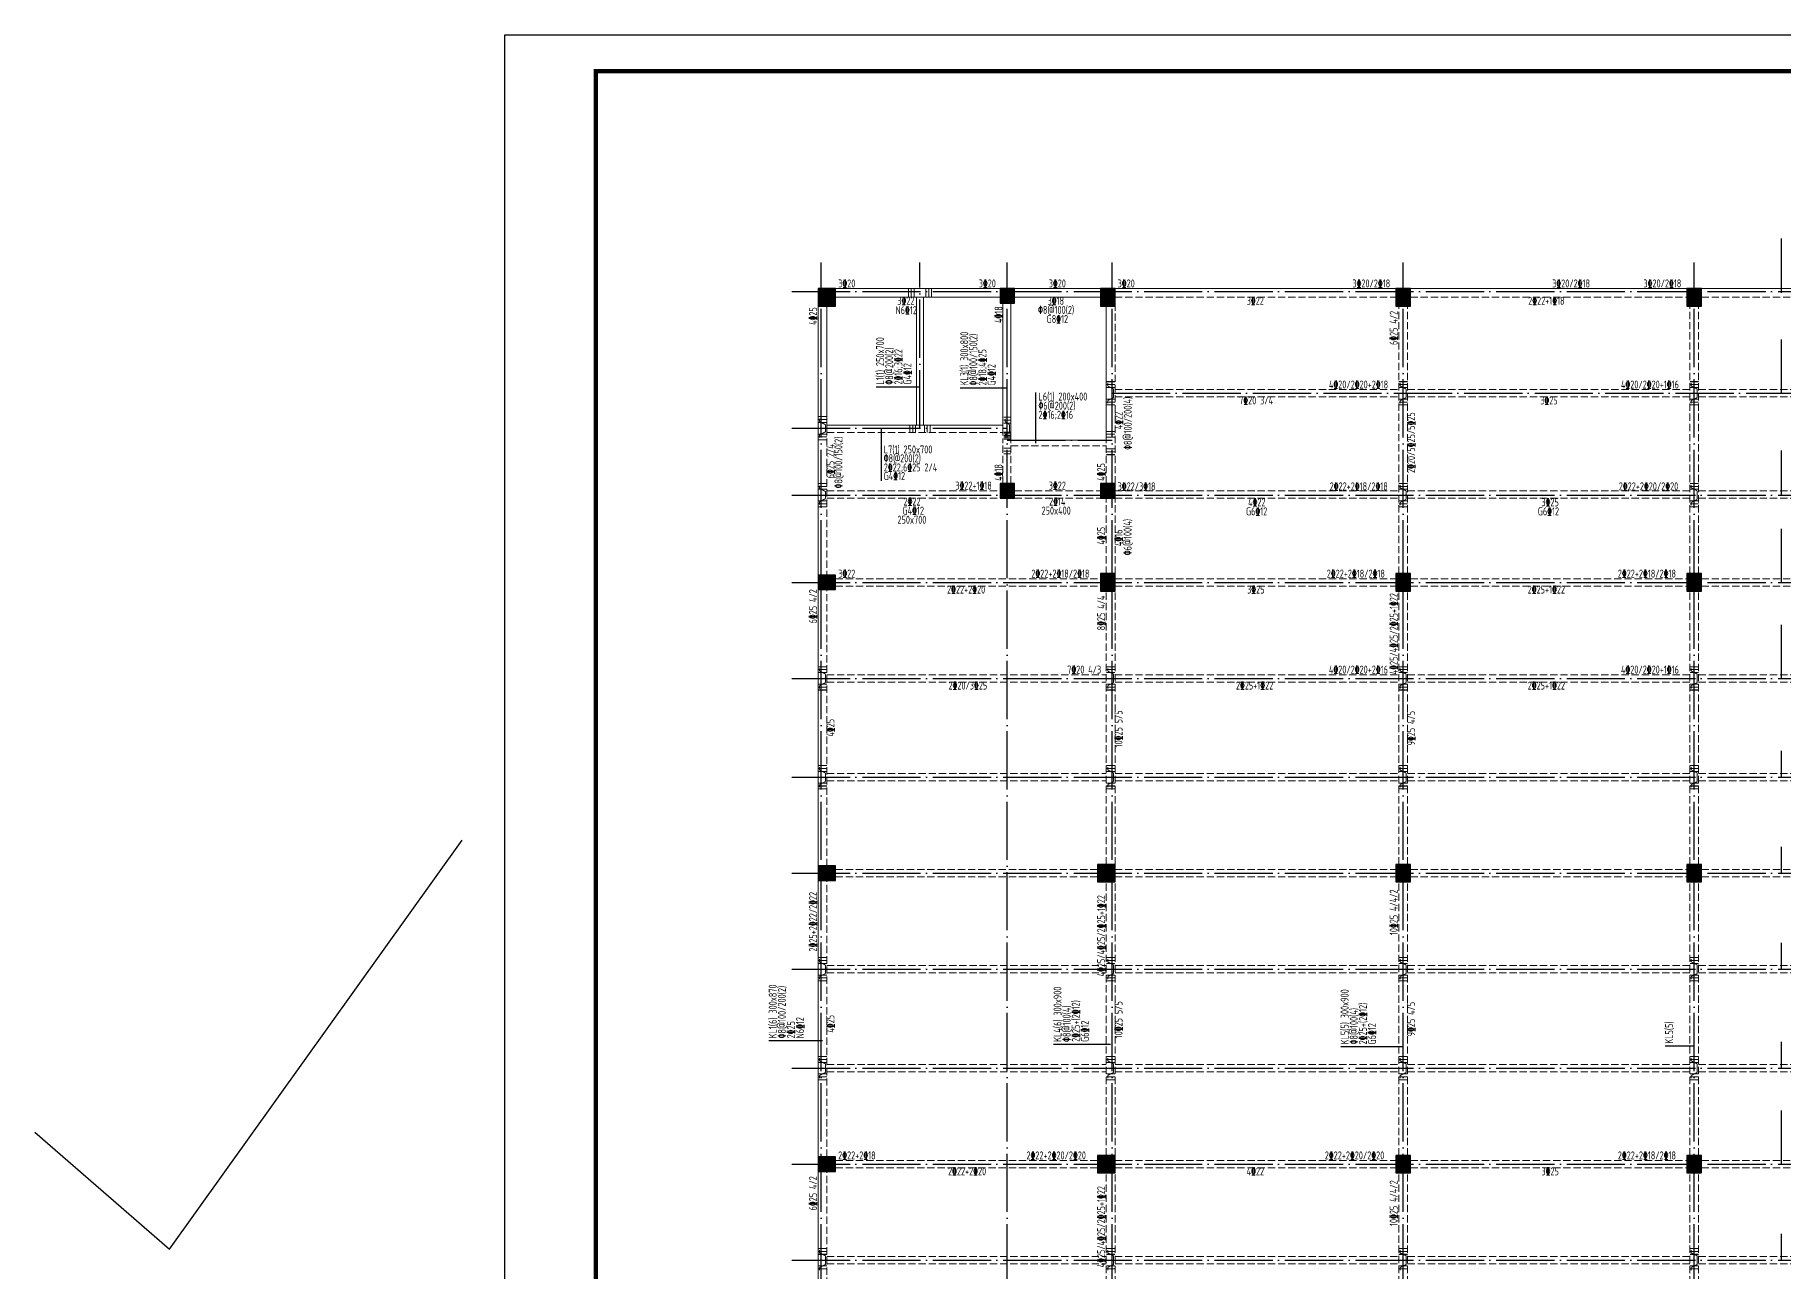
# Model space of a CAD drawing. Extents: x -2331248 to -1198620, y -977263 to -545844.
# Drawn here: x -1715338 to -1655280, y -823372 to -780878 of the extents above; entities that cross this region are included whole.
import ezdxf

# ---------------------------------------------------------------- set-up
doc = ezdxf.new("R2010")
doc.units = 0
doc.header["$LTSCALE"] = 1000
doc.header["$MEASUREMENT"] = 0
for name, pattern in [('DASH', [0.35, 0.25, -0.1]), ('DOTE', [2.42, 2, -0.2, 0.02, -0.2]), ('线型3', [500, 300, -200])]:
    doc.linetypes.add(name, pattern=pattern)
doc.layers.get('0').update_dxf_attribs({"linetype": 'CONTINUOUS'})
for name, color, linetype in [('DOTE', 1, 'DOTE'), ('PUB_TITLE', 4, 'CONTINUOUS'), ('S_BEAMDIMMASS', 2, 'CONTINUOUS'), ('柱涂实', 54, 'CONTINUOUS')]:
    doc.layers.add(name, color=color, linetype=linetype)
for name, color, linetype, lineweight in [('S_Beam', 4, 'CONTINUOUS', 18), ('S_BeamDash', 134, '线型3', 18), ('S_BeamDimLocal', 7, 'CONTINUOUS', 25), ('S_BeamDimLocalVer', 7, 'CONTINUOUS', 25), ('S_BeamDimMassVer', 2, 'CONTINUOUS', 25), ('S_Cl', 2, 'CONTINUOUS', 9), ('S_SubBeamHanger', 1, 'CONTINUOUS', 40), ('S_SubBeamHoop', 1, 'CONTINUOUS', 40)]:
    doc.layers.add(name, color=color, linetype=linetype, lineweight=lineweight)
doc.styles.add('TSSD_REIN', font='Tssdeng.shx', dxfattribs={"width": 0.7, "bigfont": 'hztxt.shx'})

msp = doc.modelspace()

# ---------------------------------------------------------------- hatches: boundary and pattern name
at = {"layer": '柱涂实'}
for points in [[(-1687831.5, -790197.1), (-1687831.5, -789597.1), (-1688431.5, -789597.1), (-1688431.5, -790197.1)], [(-1681681.5, -790097.1), (-1681681.5, -789597.1), (-1682181.5, -789597.1), (-1682181.5, -790097.1)], [(-1678231.5, -790197.1), (-1678231.5, -789597.1), (-1678731.5, -789597.1), (-1678731.5, -790197.1)], [(-1668081.5, -790197.1), (-1668081.5, -789597.1), (-1668581.5, -789597.1), (-1668581.5, -790197.1)], [(-1658081.5, -790197.1), (-1658081.5, -789597.1), (-1658581.5, -789597.1), (-1658581.5, -790197.1)], [(-1681681.5, -796797.1), (-1681681.5, -796297.1), (-1682181.5, -796297.1), (-1682181.5, -796797.1)], [(-1678231.5, -796797.1), (-1678231.5, -796297.1), (-1678731.5, -796297.1), (-1678731.5, -796797.1)], [(-1687831.5, -799947.1), (-1687831.5, -799447.1), (-1688431.5, -799447.1), (-1688431.5, -799947.1)], [(-1678231.5, -799997.1), (-1678231.5, -799397.1), (-1678731.5, -799397.1), (-1678731.5, -799997.1)], [(-1668081.5, -799997.1), (-1668081.5, -799397.1), (-1668581.5, -799397.1), (-1668581.5, -799997.1)], [(-1658081.5, -799997.1), (-1658081.5, -799397.1), (-1658581.5, -799397.1), (-1658581.5, -799997.1)], [(-1687831.5, -809947.1), (-1687831.5, -809447.1), (-1688431.5, -809447.1), (-1688431.5, -809947.1)], [(-1678231.5, -809997.1), (-1678231.5, -809397.1), (-1678831.5, -809397.1), (-1678831.5, -809997.1)], [(-1668081.5, -809997.1), (-1668081.5, -809397.1), (-1668581.5, -809397.1), (-1668581.5, -809997.1)], [(-1658081.5, -809997.1), (-1658081.5, -809397.1), (-1658581.5, -809397.1), (-1658581.5, -809997.1)], [(-1687831.5, -819947.1), (-1687831.5, -819447.1), (-1688431.5, -819447.1), (-1688431.5, -819947.1)], [(-1678231.5, -819997.1), (-1678231.5, -819397.1), (-1678831.5, -819397.1), (-1678831.5, -819997.1)], [(-1668081.5, -819997.1), (-1668081.5, -819397.1), (-1668581.5, -819397.1), (-1668581.5, -819997.1)], [(-1658081.5, -819997.1), (-1658081.5, -819397.1), (-1658581.5, -819397.1), (-1658581.5, -819997.1)]]:
    msp.add_hatch(color=256, dxfattribs=at).paths.add_polyline_path(points)

# ---------------------------------------------------------------- linework, layer by layer
msp.add_lwpolyline([(-1715338, -818600.9), (-1710715, -822618.9), (-1700665, -808557.9)])
at = {"layer": 'DOTE'}
for p, q in [((-1688331.5, -840697.1), (-1688331.5, -788697.1)), ((-1684931.5, -794397.1), (-1684931.5, -788697.1)), ((-1681931.5, -840697.1), (-1681931.5, -788697.1)), ((-1678331.5, -840697.1), (-1678331.5, -788697.1)), ((-1668331.5, -840697.1), (-1668331.5, -788697.1)), ((-1658331.5, -840697.1), (-1658331.5, -788697.1)), ((-1689331.5, -789697.1), (-1627331.5, -789697.1)), ((-1678331.5, -793197.1), (-1627331.5, -793197.1)), ((-1689331.5, -794397.1), (-1681931.5, -794397.1)), ((-1681931.5, -794807.1), (-1678331.5, -794807.1)), ((-1689331.5, -796697.1), (-1627331.5, -796697.1)), ((-1689331.5, -799697.1), (-1627331.5, -799697.1)), ((-1689331.5, -802997.1), (-1627331.5, -802997.1)), ((-1689331.5, -806397.1), (-1627331.5, -806397.1)), ((-1689331.5, -809697.1), (-1627331.5, -809697.1)), ((-1689331.5, -812997.1), (-1627331.5, -812997.1)), ((-1689331.5, -816397.1), (-1627331.5, -816397.1)), ((-1689331.5, -819697.1), (-1627331.5, -819697.1)), ((-1689331.5, -822997.1), (-1627331.5, -822997.1))]:
    msp.add_line(p, q, dxfattribs=at)
at = {"layer": 'PUB_TITLE'}
msp.add_lwpolyline([(-1699191, -855128), (-1699191, -780878), (-1594066, -780878), (-1594066, -855128)], close=True, dxfattribs=at)
at = {"layer": 'PUB_TITLE', "const_width": 150}
msp.add_lwpolyline([(-1696066, -782128), (-1595316, -782128), (-1595316, -853878), (-1696066, -853878)], close=True, dxfattribs=at)
at = {"layer": 'S_Beam', "ltscale": 1}
for p, q in [((-1687831.5, -789597.1), (-1682181.5, -789597.1)), ((-1681681.5, -789597.1), (-1678731.5, -789597.1)), ((-1678231.5, -789597.1), (-1668581.5, -789597.1)), ((-1668081.5, -789597.1), (-1658581.5, -789597.1)), ((-1658081.5, -789597.1), (-1648581.5, -789597.1)), ((-1688431.5, -799447.1), (-1688431.5, -790197.1)), ((-1688131.5, -794397.1), (-1688131.5, -790197.1)), ((-1687831.5, -789897.1), (-1682181.5, -789897.1)), ((-1685056.5, -794297.1), (-1685056.5, -789897.1)), ((-1684806.5, -794297.1), (-1684806.5, -789897.1)), ((-1682081.5, -794397.1), (-1682081.5, -790097.1)), ((-1681806.5, -794907.1), (-1681806.5, -790097.1)), ((-1681681.5, -789897.1), (-1678731.5, -789897.1)), ((-1678531.5, -794907.1), (-1678531.5, -790197.1)), ((-1688131.5, -794297.1), (-1682081.5, -794297.1)), ((-1681806.5, -794807.1), (-1678531.5, -794807.1)), ((-1688431.5, -809447.1), (-1688431.5, -799947.1)), ((-1688431.5, -819447.1), (-1688431.5, -809947.1)), ((-1688431.5, -829447.1), (-1688431.5, -819947.1))]:
    msp.add_line(p, q, dxfattribs=at)
at = {"layer": 'S_BeamDash', "linetype": 'DASH', "ltscale": 1}
for p, q in [((-1678231.5, -789897.1), (-1668581.5, -789897.1)), ((-1678231.5, -794907.1), (-1678231.5, -790197.1)), ((-1668481.5, -799397.1), (-1668481.5, -790197.1)), ((-1668181.5, -799397.1), (-1668181.5, -790197.1)), ((-1668081.5, -789897.1), (-1658581.5, -789897.1)), ((-1658481.5, -799397.1), (-1658481.5, -790197.1)), ((-1658181.5, -799397.1), (-1658181.5, -790197.1)), ((-1658081.5, -789897.1), (-1648581.5, -789897.1)), ((-1678231.5, -793072.1), (-1668481.5, -793072.1)), ((-1678231.5, -793322.1), (-1668481.5, -793322.1)), ((-1668181.5, -793072.1), (-1658481.5, -793072.1)), ((-1668181.5, -793322.1), (-1658481.5, -793322.1)), ((-1658181.5, -793072.1), (-1648481.5, -793072.1)), ((-1658181.5, -793322.1), (-1648481.5, -793322.1)), ((-1688131.5, -794397.1), (-1688131.5, -799447.1)), ((-1688131.5, -794547.1), (-1682081.5, -794547.1)), ((-1682081.5, -794397.1), (-1682081.5, -794907.1)), ((-1682081.5, -796297.1), (-1682081.5, -794907.1)), ((-1681806.5, -796297.1), (-1681806.5, -794907.1)), ((-1681806.5, -795007.1), (-1678531.5, -795007.1)), ((-1678531.5, -796297.1), (-1678531.5, -794907.1)), ((-1678231.5, -796297.1), (-1678231.5, -794907.1)), ((-1688131.5, -796547.1), (-1682181.5, -796547.1)), ((-1688131.5, -796797.1), (-1682181.5, -796797.1)), ((-1681681.5, -796547.1), (-1678731.5, -796547.1)), ((-1681681.5, -796797.1), (-1678731.5, -796797.1)), ((-1678531.5, -799397.1), (-1678531.5, -796797.1)), ((-1678231.5, -796547.1), (-1668481.5, -796547.1)), ((-1678231.5, -799397.1), (-1678231.5, -796797.1)), ((-1678231.5, -796797.1), (-1668481.5, -796797.1)), ((-1668181.5, -796547.1), (-1658481.5, -796547.1)), ((-1668181.5, -796797.1), (-1658481.5, -796797.1)), ((-1658181.5, -796547.1), (-1648481.5, -796547.1)), ((-1658181.5, -796797.1), (-1648481.5, -796797.1)), ((-1688131.5, -809447.1), (-1688131.5, -799947.1)), ((-1687831.5, -799572.1), (-1678731.5, -799572.1)), ((-1687831.5, -799822.1), (-1678731.5, -799822.1)), ((-1678231.5, -799572.1), (-1668581.5, -799572.1)), ((-1678231.5, -799822.1), (-1668581.5, -799822.1)), ((-1668081.5, -799572.1), (-1658581.5, -799572.1)), ((-1668081.5, -799822.1), (-1658581.5, -799822.1)), ((-1658081.5, -799572.1), (-1648581.5, -799572.1)), ((-1658081.5, -799822.1), (-1648581.5, -799822.1)), ((-1678531.5, -809397.1), (-1678531.5, -799997.1)), ((-1678231.5, -809397.1), (-1678231.5, -799997.1)), ((-1668481.5, -809397.1), (-1668481.5, -799997.1)), ((-1668181.5, -809397.1), (-1668181.5, -799997.1)), ((-1658481.5, -809397.1), (-1658481.5, -799997.1)), ((-1658181.5, -809397.1), (-1658181.5, -799997.1)), ((-1688131.5, -802872.1), (-1678531.5, -802872.1)), ((-1678231.5, -802872.1), (-1668481.5, -802872.1)), ((-1668181.5, -802872.1), (-1658481.5, -802872.1)), ((-1658181.5, -802872.1), (-1648481.5, -802872.1)), ((-1688131.5, -803122.1), (-1678531.5, -803122.1)), ((-1678231.5, -803122.1), (-1668481.5, -803122.1)), ((-1668181.5, -803122.1), (-1658481.5, -803122.1)), ((-1658181.5, -803122.1), (-1648481.5, -803122.1)), ((-1688131.5, -806272.1), (-1678531.5, -806272.1)), ((-1688131.5, -806522.1), (-1678531.5, -806522.1)), ((-1678231.5, -806272.1), (-1668481.5, -806272.1)), ((-1678231.5, -806522.1), (-1668481.5, -806522.1)), ((-1668181.5, -806272.1), (-1658481.5, -806272.1)), ((-1668181.5, -806522.1), (-1658481.5, -806522.1)), ((-1658181.5, -806272.1), (-1648481.5, -806272.1)), ((-1658181.5, -806522.1), (-1648481.5, -806522.1)), ((-1687831.5, -809572.1), (-1678831.5, -809572.1)), ((-1678231.5, -809572.1), (-1668581.5, -809572.1)), ((-1668081.5, -809572.1), (-1658581.5, -809572.1)), ((-1658081.5, -809572.1), (-1648581.5, -809572.1)), ((-1688131.5, -819447.1), (-1688131.5, -809947.1)), ((-1687831.5, -809822.1), (-1678831.5, -809822.1)), ((-1678531.5, -819397.1), (-1678531.5, -809997.1)), ((-1678231.5, -809822.1), (-1668581.5, -809822.1)), ((-1678231.5, -819397.1), (-1678231.5, -809997.1)), ((-1668481.5, -819397.1), (-1668481.5, -809997.1)), ((-1668181.5, -819397.1), (-1668181.5, -809997.1)), ((-1668081.5, -809822.1), (-1658581.5, -809822.1)), ((-1658481.5, -819397.1), (-1658481.5, -809997.1)), ((-1658181.5, -819397.1), (-1658181.5, -809997.1)), ((-1658081.5, -809822.1), (-1648581.5, -809822.1)), ((-1688131.5, -812872.1), (-1678531.5, -812872.1)), ((-1688131.5, -813122.1), (-1678531.5, -813122.1)), ((-1678231.5, -812872.1), (-1668481.5, -812872.1)), ((-1678231.5, -813122.1), (-1668481.5, -813122.1)), ((-1668181.5, -812872.1), (-1658481.5, -812872.1)), ((-1668181.5, -813122.1), (-1658481.5, -813122.1)), ((-1658181.5, -812872.1), (-1648481.5, -812872.1)), ((-1658181.5, -813122.1), (-1648481.5, -813122.1)), ((-1688131.5, -816272.1), (-1678531.5, -816272.1)), ((-1688131.5, -816522.1), (-1678531.5, -816522.1)), ((-1678231.5, -816272.1), (-1668481.5, -816272.1)), ((-1678231.5, -816522.1), (-1668481.5, -816522.1)), ((-1668181.5, -816272.1), (-1658481.5, -816272.1)), ((-1668181.5, -816522.1), (-1658481.5, -816522.1)), ((-1658181.5, -816272.1), (-1648481.5, -816272.1)), ((-1658181.5, -816522.1), (-1648481.5, -816522.1)), ((-1687831.5, -819572.1), (-1678831.5, -819572.1)), ((-1678231.5, -819572.1), (-1668581.5, -819572.1)), ((-1668081.5, -819572.1), (-1658581.5, -819572.1)), ((-1658081.5, -819572.1), (-1648581.5, -819572.1)), ((-1688131.5, -829447.1), (-1688131.5, -819947.1)), ((-1687831.5, -819822.1), (-1678831.5, -819822.1)), ((-1678531.5, -829397.1), (-1678531.5, -819997.1)), ((-1678231.5, -819822.1), (-1668581.5, -819822.1)), ((-1678231.5, -829397.1), (-1678231.5, -819997.1)), ((-1668481.5, -829397.1), (-1668481.5, -819997.1)), ((-1668181.5, -829397.1), (-1668181.5, -819997.1)), ((-1668081.5, -819822.1), (-1658581.5, -819822.1)), ((-1658481.5, -829397.1), (-1658481.5, -819997.1)), ((-1658181.5, -829397.1), (-1658181.5, -819997.1)), ((-1658081.5, -819822.1), (-1648581.5, -819822.1)), ((-1688131.5, -822872.1), (-1678531.5, -822872.1)), ((-1688131.5, -823122.1), (-1678531.5, -823122.1)), ((-1678231.5, -822872.1), (-1668481.5, -822872.1)), ((-1678231.5, -823122.1), (-1668481.5, -823122.1)), ((-1668181.5, -822872.1), (-1658481.5, -822872.1)), ((-1668181.5, -823122.1), (-1658481.5, -823122.1)), ((-1658181.5, -822872.1), (-1648481.5, -822872.1)), ((-1658181.5, -823122.1), (-1648481.5, -823122.1))]:
    msp.add_line(p, q, dxfattribs=at)
at = {"layer": 'S_BEAMDIMMASS'}
for p, q in [((-1655331.5, -789747.1), (-1655331.5, -787878.3)), ((-1655331.5, -793197.1), (-1655331.5, -791353.3)), ((-1680949.2, -794907.1), (-1680949.2, -793172.8)), ((-1686264.9, -794397.1), (-1686264.9, -796203)), ((-1655331.5, -796697.1), (-1655331.5, -795165.8)), ((-1655331.5, -799697.1), (-1655331.5, -797853.3)), ((-1655331.5, -802997.1), (-1655331.5, -801153.3)), ((-1655331.5, -806397.1), (-1655331.5, -805490.8)), ((-1655331.5, -809697.1), (-1655331.5, -808790.8)), ((-1655331.5, -812997.1), (-1655331.5, -812090.8)), ((-1655331.5, -816397.1), (-1655331.5, -815490.8)), ((-1655331.5, -819697.1), (-1655331.5, -817853.3)), ((-1655331.5, -822997.1), (-1655331.5, -822090.8))]:
    msp.add_line(p, q, dxfattribs=at)
at = {"layer": 'S_BeamDimMassVer'}
for p, q in [((-1684931.5, -792987.1), (-1686437.7, -792987.1)), ((-1681931.5, -793017.5), (-1683547.3, -793017.5)), ((-1688281.5, -815462.8), (-1690126.5, -815462.8)), ((-1678381.5, -815582.8), (-1680342.1, -815582.8)), ((-1668331.5, -815669.4), (-1670477.4, -815669.4)), ((-1658331.5, -815645.9), (-1659329.5, -815645.9))]:
    msp.add_line(p, q, dxfattribs=at)
at = {"layer": 'S_Cl', "ltscale": 1}
for points in [[(-1687831.5, -790197.1), (-1687831.5, -789597.1), (-1688431.5, -789597.1), (-1688431.5, -790197.1)], [(-1681681.5, -790097.1), (-1681681.5, -789597.1), (-1682181.5, -789597.1), (-1682181.5, -790097.1)], [(-1678231.5, -790197.1), (-1678231.5, -789597.1), (-1678731.5, -789597.1), (-1678731.5, -790197.1)], [(-1668081.5, -790197.1), (-1668081.5, -789597.1), (-1668581.5, -789597.1), (-1668581.5, -790197.1)], [(-1658081.5, -790197.1), (-1658081.5, -789597.1), (-1658581.5, -789597.1), (-1658581.5, -790197.1)], [(-1681681.5, -796797.1), (-1681681.5, -796297.1), (-1682181.5, -796297.1), (-1682181.5, -796797.1)], [(-1678231.5, -796797.1), (-1678231.5, -796297.1), (-1678731.5, -796297.1), (-1678731.5, -796797.1)], [(-1687831.5, -799947.1), (-1687831.5, -799447.1), (-1688431.5, -799447.1), (-1688431.5, -799947.1)], [(-1678231.5, -799997.1), (-1678231.5, -799397.1), (-1678731.5, -799397.1), (-1678731.5, -799997.1)], [(-1668081.5, -799997.1), (-1668081.5, -799397.1), (-1668581.5, -799397.1), (-1668581.5, -799997.1)], [(-1658081.5, -799997.1), (-1658081.5, -799397.1), (-1658581.5, -799397.1), (-1658581.5, -799997.1)], [(-1687831.5, -809947.1), (-1687831.5, -809447.1), (-1688431.5, -809447.1), (-1688431.5, -809947.1)], [(-1678231.5, -809997.1), (-1678231.5, -809397.1), (-1678831.5, -809397.1), (-1678831.5, -809997.1)], [(-1668081.5, -809997.1), (-1668081.5, -809397.1), (-1668581.5, -809397.1), (-1668581.5, -809997.1)], [(-1658081.5, -809997.1), (-1658081.5, -809397.1), (-1658581.5, -809397.1), (-1658581.5, -809997.1)], [(-1687831.5, -819947.1), (-1687831.5, -819447.1), (-1688431.5, -819447.1), (-1688431.5, -819947.1)], [(-1678231.5, -819997.1), (-1678231.5, -819397.1), (-1678831.5, -819397.1), (-1678831.5, -819997.1)], [(-1668081.5, -819997.1), (-1668081.5, -819397.1), (-1668581.5, -819397.1), (-1668581.5, -819997.1)], [(-1658081.5, -819997.1), (-1658081.5, -819397.1), (-1658581.5, -819397.1), (-1658581.5, -819997.1)]]:
    msp.add_lwpolyline(points, close=True, dxfattribs=at)
at = {"layer": 'S_SubBeamHanger', "linetype": 'Continuous', "ltscale": 1, "const_width": 35}
for points in [[(-1678481.5, -792947.1), (-1678481.5, -792847.1)], [(-1678281.5, -793047.1), (-1678481.5, -792947.1)], [(-1678481.5, -793447.1), (-1678281.5, -793347.1)], [(-1678281.5, -793347.1), (-1678281.5, -793047.1)], [(-1668431.5, -792947.1), (-1668431.5, -792847.1)], [(-1668231.5, -793047.1), (-1668431.5, -792947.1)], [(-1668431.5, -793447.1), (-1668231.5, -793347.1)], [(-1668231.5, -793347.1), (-1668231.5, -793047.1)], [(-1658431.5, -792947.1), (-1658431.5, -792847.1)], [(-1658231.5, -793047.1), (-1658431.5, -792947.1)], [(-1658431.5, -793447.1), (-1658231.5, -793347.1)], [(-1658231.5, -793347.1), (-1658231.5, -793047.1)], [(-1678481.5, -793547.1), (-1678481.5, -793447.1)], [(-1668431.5, -793547.1), (-1668431.5, -793447.1)], [(-1658431.5, -793547.1), (-1658431.5, -793447.1)], [(-1688381.5, -794172.1), (-1688381.5, -794072.1)], [(-1688181.5, -794272.1), (-1688381.5, -794172.1)], [(-1688381.5, -794622.1), (-1688181.5, -794522.1)], [(-1688181.5, -794522.1), (-1688181.5, -794272.1)], [(-1682006.5, -794172.1), (-1682006.5, -794072.1)], [(-1681856.5, -794272.1), (-1682006.5, -794172.1)], [(-1682006.5, -794622.1), (-1681856.5, -794522.1)], [(-1681856.5, -794522.1), (-1681856.5, -794272.1)], [(-1688381.5, -794722.1), (-1688381.5, -794622.1)], [(-1682006.5, -794722.1), (-1682006.5, -794622.1)], [(-1688381.5, -796472.1), (-1688381.5, -796372.1)], [(-1668431.5, -796447.1), (-1668431.5, -796347.1)], [(-1658431.5, -796447.1), (-1658431.5, -796347.1)], [(-1688181.5, -796572.1), (-1688381.5, -796472.1)], [(-1688381.5, -796922.1), (-1688181.5, -796822.1)], [(-1688381.5, -797022.1), (-1688381.5, -796922.1)], [(-1688181.5, -796822.1), (-1688181.5, -796572.1)], [(-1668231.5, -796547.1), (-1668431.5, -796447.1)], [(-1668431.5, -796947.1), (-1668231.5, -796847.1)], [(-1668431.5, -797047.1), (-1668431.5, -796947.1)], [(-1668231.5, -796847.1), (-1668231.5, -796547.1)], [(-1658231.5, -796547.1), (-1658431.5, -796447.1)], [(-1658431.5, -796947.1), (-1658231.5, -796847.1)], [(-1658431.5, -797047.1), (-1658431.5, -796947.1)], [(-1658231.5, -796847.1), (-1658231.5, -796547.1)], [(-1688381.5, -802747.1), (-1688381.5, -802647.1)], [(-1688181.5, -802847.1), (-1688381.5, -802747.1)], [(-1688181.5, -803147.1), (-1688181.5, -802847.1)], [(-1678481.5, -802747.1), (-1678481.5, -802647.1)], [(-1678281.5, -802847.1), (-1678481.5, -802747.1)], [(-1678281.5, -803147.1), (-1678281.5, -802847.1)], [(-1668431.5, -802747.1), (-1668431.5, -802647.1)], [(-1668231.5, -802847.1), (-1668431.5, -802747.1)], [(-1668231.5, -803147.1), (-1668231.5, -802847.1)], [(-1658431.5, -802747.1), (-1658431.5, -802647.1)], [(-1658231.5, -802847.1), (-1658431.5, -802747.1)], [(-1658231.5, -803147.1), (-1658231.5, -802847.1)], [(-1688381.5, -803247.1), (-1688181.5, -803147.1)], [(-1688381.5, -803347.1), (-1688381.5, -803247.1)], [(-1678481.5, -803247.1), (-1678281.5, -803147.1)], [(-1678481.5, -803347.1), (-1678481.5, -803247.1)], [(-1668431.5, -803247.1), (-1668231.5, -803147.1)], [(-1668431.5, -803347.1), (-1668431.5, -803247.1)], [(-1658431.5, -803247.1), (-1658231.5, -803147.1)], [(-1658431.5, -803347.1), (-1658431.5, -803247.1)], [(-1688381.5, -806147.1), (-1688381.5, -806047.1)], [(-1688181.5, -806247.1), (-1688381.5, -806147.1)], [(-1688381.5, -806647.1), (-1688181.5, -806547.1)], [(-1688181.5, -806547.1), (-1688181.5, -806247.1)], [(-1678481.5, -806147.1), (-1678481.5, -806047.1)], [(-1678281.5, -806247.1), (-1678481.5, -806147.1)], [(-1678481.5, -806647.1), (-1678281.5, -806547.1)], [(-1678281.5, -806547.1), (-1678281.5, -806247.1)], [(-1668431.5, -806147.1), (-1668431.5, -806047.1)], [(-1668231.5, -806247.1), (-1668431.5, -806147.1)], [(-1668431.5, -806647.1), (-1668231.5, -806547.1)], [(-1668231.5, -806547.1), (-1668231.5, -806247.1)], [(-1658431.5, -806147.1), (-1658431.5, -806047.1)], [(-1658231.5, -806247.1), (-1658431.5, -806147.1)], [(-1658431.5, -806647.1), (-1658231.5, -806547.1)], [(-1658231.5, -806547.1), (-1658231.5, -806247.1)], [(-1688381.5, -806747.1), (-1688381.5, -806647.1)], [(-1678481.5, -806747.1), (-1678481.5, -806647.1)], [(-1668431.5, -806747.1), (-1668431.5, -806647.1)], [(-1658431.5, -806747.1), (-1658431.5, -806647.1)], [(-1688381.5, -812747.1), (-1688381.5, -812647.1)], [(-1688181.5, -812847.1), (-1688381.5, -812747.1)], [(-1688381.5, -813247.1), (-1688181.5, -813147.1)], [(-1688181.5, -813147.1), (-1688181.5, -812847.1)], [(-1678481.5, -812747.1), (-1678481.5, -812647.1)], [(-1678281.5, -812847.1), (-1678481.5, -812747.1)], [(-1678481.5, -813247.1), (-1678281.5, -813147.1)], [(-1678281.5, -813147.1), (-1678281.5, -812847.1)], [(-1668431.5, -812747.1), (-1668431.5, -812647.1)], [(-1668231.5, -812847.1), (-1668431.5, -812747.1)], [(-1668431.5, -813247.1), (-1668231.5, -813147.1)], [(-1668231.5, -813147.1), (-1668231.5, -812847.1)], [(-1658431.5, -812747.1), (-1658431.5, -812647.1)], [(-1658231.5, -812847.1), (-1658431.5, -812747.1)], [(-1658431.5, -813247.1), (-1658231.5, -813147.1)], [(-1658231.5, -813147.1), (-1658231.5, -812847.1)], [(-1688381.5, -813347.1), (-1688381.5, -813247.1)], [(-1678481.5, -813347.1), (-1678481.5, -813247.1)], [(-1668431.5, -813347.1), (-1668431.5, -813247.1)], [(-1658431.5, -813347.1), (-1658431.5, -813247.1)], [(-1688381.5, -816147.1), (-1688381.5, -816047.1)], [(-1688181.5, -816247.1), (-1688381.5, -816147.1)], [(-1678481.5, -816147.1), (-1678481.5, -816047.1)], [(-1678281.5, -816247.1), (-1678481.5, -816147.1)], [(-1668431.5, -816147.1), (-1668431.5, -816047.1)], [(-1668231.5, -816247.1), (-1668431.5, -816147.1)], [(-1658431.5, -816147.1), (-1658431.5, -816047.1)], [(-1658231.5, -816247.1), (-1658431.5, -816147.1)], [(-1688381.5, -816647.1), (-1688181.5, -816547.1)], [(-1688381.5, -816747.1), (-1688381.5, -816647.1)], [(-1688181.5, -816547.1), (-1688181.5, -816247.1)], [(-1678481.5, -816647.1), (-1678281.5, -816547.1)], [(-1678481.5, -816747.1), (-1678481.5, -816647.1)], [(-1678281.5, -816547.1), (-1678281.5, -816247.1)], [(-1668431.5, -816647.1), (-1668231.5, -816547.1)], [(-1668431.5, -816747.1), (-1668431.5, -816647.1)], [(-1668231.5, -816547.1), (-1668231.5, -816247.1)], [(-1658431.5, -816647.1), (-1658231.5, -816547.1)], [(-1658431.5, -816747.1), (-1658431.5, -816647.1)], [(-1658231.5, -816547.1), (-1658231.5, -816247.1)], [(-1688381.5, -822747.1), (-1688381.5, -822647.1)], [(-1688181.5, -822847.1), (-1688381.5, -822747.1)], [(-1678481.5, -822747.1), (-1678481.5, -822647.1)], [(-1678281.5, -822847.1), (-1678481.5, -822747.1)], [(-1668431.5, -822747.1), (-1668431.5, -822647.1)], [(-1668231.5, -822847.1), (-1668431.5, -822747.1)], [(-1658431.5, -822747.1), (-1658431.5, -822647.1)], [(-1658231.5, -822847.1), (-1658431.5, -822747.1)], [(-1688381.5, -823247.1), (-1688181.5, -823147.1)], [(-1688381.5, -823347.1), (-1688381.5, -823247.1)], [(-1688181.5, -823147.1), (-1688181.5, -822847.1)], [(-1678481.5, -823247.1), (-1678281.5, -823147.1)], [(-1678481.5, -823347.1), (-1678481.5, -823247.1)], [(-1678281.5, -823147.1), (-1678281.5, -822847.1)], [(-1668431.5, -823247.1), (-1668231.5, -823147.1)], [(-1668431.5, -823347.1), (-1668431.5, -823247.1)], [(-1668231.5, -823147.1), (-1668231.5, -822847.1)], [(-1658431.5, -823247.1), (-1658231.5, -823147.1)], [(-1658431.5, -823347.1), (-1658431.5, -823247.1)], [(-1658231.5, -823147.1), (-1658231.5, -822847.1)]]:
    msp.add_lwpolyline(points, dxfattribs=at)
at = {"layer": 'S_SubBeamHoop', "linetype": 'Continuous', "ltscale": 1, "const_width": 35}
for points in [[(-1685331.5, -789597.1), (-1685331.5, -789897.1)], [(-1685231.5, -789597.1), (-1685231.5, -789897.1)], [(-1685131.5, -789597.1), (-1685131.5, -789897.1)], [(-1684731.5, -789597.1), (-1684731.5, -789897.1)], [(-1684631.5, -789597.1), (-1684631.5, -789897.1)], [(-1684531.5, -789597.1), (-1684531.5, -789897.1)], [(-1678531.5, -792797.1), (-1678231.5, -792797.1)], [(-1678531.5, -792897.1), (-1678231.5, -792897.1)], [(-1678531.5, -792997.1), (-1678231.5, -792997.1)], [(-1668481.5, -792797.1), (-1668181.5, -792797.1)], [(-1668481.5, -792897.1), (-1668181.5, -792897.1)], [(-1668481.5, -792997.1), (-1668181.5, -792997.1)], [(-1658481.5, -792797.1), (-1658181.5, -792797.1)], [(-1658481.5, -792897.1), (-1658181.5, -792897.1)], [(-1658481.5, -792997.1), (-1658181.5, -792997.1)], [(-1678531.5, -793397.1), (-1678231.5, -793397.1)], [(-1678531.5, -793497.1), (-1678231.5, -793497.1)], [(-1678531.5, -793597.1), (-1678231.5, -793597.1)], [(-1668481.5, -793397.1), (-1668181.5, -793397.1)], [(-1668481.5, -793497.1), (-1668181.5, -793497.1)], [(-1668481.5, -793597.1), (-1668181.5, -793597.1)], [(-1658481.5, -793397.1), (-1658181.5, -793397.1)], [(-1658481.5, -793497.1), (-1658181.5, -793497.1)], [(-1658481.5, -793597.1), (-1658181.5, -793597.1)], [(-1688431.5, -793997.1), (-1688131.5, -793997.1)], [(-1688431.5, -794097.1), (-1688131.5, -794097.1)], [(-1688431.5, -794197.1), (-1688131.5, -794197.1)], [(-1685281.5, -794297.1), (-1685281.5, -794547.1)], [(-1685181.5, -794297.1), (-1685181.5, -794547.1)], [(-1685081.5, -794297.1), (-1685081.5, -794547.1)], [(-1684781.5, -794297.1), (-1684781.5, -794547.1)], [(-1684681.5, -794297.1), (-1684681.5, -794547.1)], [(-1684581.5, -794297.1), (-1684581.5, -794547.1)], [(-1682056.5, -794022.1), (-1681806.5, -794022.1)], [(-1682056.5, -794122.1), (-1681806.5, -794122.1)], [(-1682056.5, -794222.1), (-1681806.5, -794222.1)], [(-1682056.5, -794532.1), (-1681806.5, -794532.1)], [(-1682056.5, -794572.1), (-1681806.5, -794572.1)], [(-1678531.5, -794507.1), (-1678231.5, -794507.1)], [(-1688431.5, -794597.1), (-1688131.5, -794597.1)], [(-1688431.5, -794697.1), (-1688131.5, -794697.1)], [(-1688431.5, -794797.1), (-1688131.5, -794797.1)], [(-1682056.5, -794632.1), (-1681806.5, -794632.1)], [(-1682056.5, -794672.1), (-1681806.5, -794672.1)], [(-1682056.5, -794732.1), (-1681806.5, -794732.1)], [(-1682056.5, -794772.1), (-1681806.5, -794772.1)], [(-1682056.5, -795082.1), (-1681806.5, -795082.1)], [(-1678531.5, -794607.1), (-1678231.5, -794607.1)], [(-1678531.5, -794707.1), (-1678231.5, -794707.1)], [(-1678531.5, -795107.1), (-1678231.5, -795107.1)], [(-1682056.5, -795182.1), (-1681806.5, -795182.1)], [(-1682056.5, -795282.1), (-1681806.5, -795282.1)], [(-1678531.5, -795207.1), (-1678231.5, -795207.1)], [(-1678531.5, -795307.1), (-1678231.5, -795307.1)], [(-1688431.5, -796297.1), (-1688131.5, -796297.1)], [(-1668481.5, -796297.1), (-1668181.5, -796297.1)], [(-1658481.5, -796297.1), (-1658181.5, -796297.1)], [(-1688431.5, -796397.1), (-1688131.5, -796397.1)], [(-1688431.5, -796497.1), (-1688131.5, -796497.1)], [(-1688431.5, -796897.1), (-1688131.5, -796897.1)], [(-1668481.5, -796397.1), (-1668181.5, -796397.1)], [(-1668481.5, -796497.1), (-1668181.5, -796497.1)], [(-1668481.5, -796897.1), (-1668181.5, -796897.1)], [(-1658481.5, -796397.1), (-1658181.5, -796397.1)], [(-1658481.5, -796497.1), (-1658181.5, -796497.1)], [(-1658481.5, -796897.1), (-1658181.5, -796897.1)], [(-1688431.5, -796997.1), (-1688131.5, -796997.1)], [(-1688431.5, -797097.1), (-1688131.5, -797097.1)], [(-1668481.5, -796997.1), (-1668181.5, -796997.1)], [(-1668481.5, -797097.1), (-1668181.5, -797097.1)], [(-1658481.5, -796997.1), (-1658181.5, -796997.1)], [(-1658481.5, -797097.1), (-1658181.5, -797097.1)], [(-1688431.5, -802597.1), (-1688131.5, -802597.1)], [(-1688431.5, -802697.1), (-1688131.5, -802697.1)], [(-1688431.5, -802797.1), (-1688131.5, -802797.1)], [(-1678531.5, -802597.1), (-1678231.5, -802597.1)], [(-1678531.5, -802697.1), (-1678231.5, -802697.1)], [(-1678531.5, -802797.1), (-1678231.5, -802797.1)], [(-1668481.5, -802597.1), (-1668181.5, -802597.1)], [(-1668481.5, -802697.1), (-1668181.5, -802697.1)], [(-1668481.5, -802797.1), (-1668181.5, -802797.1)], [(-1658481.5, -802597.1), (-1658181.5, -802597.1)], [(-1658481.5, -802697.1), (-1658181.5, -802697.1)], [(-1658481.5, -802797.1), (-1658181.5, -802797.1)], [(-1688431.5, -803197.1), (-1688131.5, -803197.1)], [(-1688431.5, -803297.1), (-1688131.5, -803297.1)], [(-1688431.5, -803397.1), (-1688131.5, -803397.1)], [(-1678531.5, -803197.1), (-1678231.5, -803197.1)], [(-1678531.5, -803297.1), (-1678231.5, -803297.1)], [(-1678531.5, -803397.1), (-1678231.5, -803397.1)], [(-1668481.5, -803197.1), (-1668181.5, -803197.1)], [(-1668481.5, -803297.1), (-1668181.5, -803297.1)], [(-1668481.5, -803397.1), (-1668181.5, -803397.1)], [(-1658481.5, -803197.1), (-1658181.5, -803197.1)], [(-1658481.5, -803297.1), (-1658181.5, -803297.1)], [(-1658481.5, -803397.1), (-1658181.5, -803397.1)], [(-1688431.5, -805997.1), (-1688131.5, -805997.1)], [(-1688431.5, -806097.1), (-1688131.5, -806097.1)], [(-1688431.5, -806197.1), (-1688131.5, -806197.1)], [(-1678531.5, -805997.1), (-1678231.5, -805997.1)], [(-1678531.5, -806097.1), (-1678231.5, -806097.1)], [(-1678531.5, -806197.1), (-1678231.5, -806197.1)], [(-1668481.5, -805997.1), (-1668181.5, -805997.1)], [(-1668481.5, -806097.1), (-1668181.5, -806097.1)], [(-1668481.5, -806197.1), (-1668181.5, -806197.1)], [(-1658481.5, -805997.1), (-1658181.5, -805997.1)], [(-1658481.5, -806097.1), (-1658181.5, -806097.1)], [(-1658481.5, -806197.1), (-1658181.5, -806197.1)], [(-1688431.5, -806597.1), (-1688131.5, -806597.1)], [(-1688431.5, -806697.1), (-1688131.5, -806697.1)], [(-1688431.5, -806797.1), (-1688131.5, -806797.1)], [(-1678531.5, -806597.1), (-1678231.5, -806597.1)], [(-1678531.5, -806697.1), (-1678231.5, -806697.1)], [(-1678531.5, -806797.1), (-1678231.5, -806797.1)], [(-1668481.5, -806597.1), (-1668181.5, -806597.1)], [(-1668481.5, -806697.1), (-1668181.5, -806697.1)], [(-1668481.5, -806797.1), (-1668181.5, -806797.1)], [(-1658481.5, -806597.1), (-1658181.5, -806597.1)], [(-1658481.5, -806697.1), (-1658181.5, -806697.1)], [(-1658481.5, -806797.1), (-1658181.5, -806797.1)], [(-1688431.5, -812597.1), (-1688131.5, -812597.1)], [(-1678531.5, -812597.1), (-1678231.5, -812597.1)], [(-1668481.5, -812597.1), (-1668181.5, -812597.1)], [(-1658481.5, -812597.1), (-1658181.5, -812597.1)], [(-1688431.5, -812697.1), (-1688131.5, -812697.1)], [(-1688431.5, -812797.1), (-1688131.5, -812797.1)], [(-1688431.5, -813197.1), (-1688131.5, -813197.1)], [(-1678531.5, -812697.1), (-1678231.5, -812697.1)], [(-1678531.5, -812797.1), (-1678231.5, -812797.1)], [(-1678531.5, -813197.1), (-1678231.5, -813197.1)], [(-1668481.5, -812697.1), (-1668181.5, -812697.1)], [(-1668481.5, -812797.1), (-1668181.5, -812797.1)], [(-1668481.5, -813197.1), (-1668181.5, -813197.1)], [(-1658481.5, -812697.1), (-1658181.5, -812697.1)], [(-1658481.5, -812797.1), (-1658181.5, -812797.1)], [(-1658481.5, -813197.1), (-1658181.5, -813197.1)], [(-1688431.5, -813297.1), (-1688131.5, -813297.1)], [(-1688431.5, -813397.1), (-1688131.5, -813397.1)], [(-1678531.5, -813297.1), (-1678231.5, -813297.1)], [(-1678531.5, -813397.1), (-1678231.5, -813397.1)], [(-1668481.5, -813297.1), (-1668181.5, -813297.1)], [(-1668481.5, -813397.1), (-1668181.5, -813397.1)], [(-1658481.5, -813297.1), (-1658181.5, -813297.1)], [(-1658481.5, -813397.1), (-1658181.5, -813397.1)], [(-1688431.5, -815997.1), (-1688131.5, -815997.1)], [(-1688431.5, -816097.1), (-1688131.5, -816097.1)], [(-1688431.5, -816197.1), (-1688131.5, -816197.1)], [(-1678531.5, -815997.1), (-1678231.5, -815997.1)], [(-1678531.5, -816097.1), (-1678231.5, -816097.1)], [(-1678531.5, -816197.1), (-1678231.5, -816197.1)], [(-1668481.5, -815997.1), (-1668181.5, -815997.1)], [(-1668481.5, -816097.1), (-1668181.5, -816097.1)], [(-1668481.5, -816197.1), (-1668181.5, -816197.1)], [(-1658481.5, -815997.1), (-1658181.5, -815997.1)], [(-1658481.5, -816097.1), (-1658181.5, -816097.1)], [(-1658481.5, -816197.1), (-1658181.5, -816197.1)], [(-1688431.5, -816597.1), (-1688131.5, -816597.1)], [(-1688431.5, -816697.1), (-1688131.5, -816697.1)], [(-1688431.5, -816797.1), (-1688131.5, -816797.1)], [(-1678531.5, -816597.1), (-1678231.5, -816597.1)], [(-1678531.5, -816697.1), (-1678231.5, -816697.1)], [(-1678531.5, -816797.1), (-1678231.5, -816797.1)], [(-1668481.5, -816597.1), (-1668181.5, -816597.1)], [(-1668481.5, -816697.1), (-1668181.5, -816697.1)], [(-1668481.5, -816797.1), (-1668181.5, -816797.1)], [(-1658481.5, -816597.1), (-1658181.5, -816597.1)], [(-1658481.5, -816697.1), (-1658181.5, -816697.1)], [(-1658481.5, -816797.1), (-1658181.5, -816797.1)], [(-1688431.5, -822597.1), (-1688131.5, -822597.1)], [(-1688431.5, -822697.1), (-1688131.5, -822697.1)], [(-1688431.5, -822797.1), (-1688131.5, -822797.1)], [(-1678531.5, -822597.1), (-1678231.5, -822597.1)], [(-1678531.5, -822697.1), (-1678231.5, -822697.1)], [(-1678531.5, -822797.1), (-1678231.5, -822797.1)], [(-1668481.5, -822597.1), (-1668181.5, -822597.1)], [(-1668481.5, -822697.1), (-1668181.5, -822697.1)], [(-1668481.5, -822797.1), (-1668181.5, -822797.1)], [(-1658481.5, -822597.1), (-1658181.5, -822597.1)], [(-1658481.5, -822697.1), (-1658181.5, -822697.1)], [(-1658481.5, -822797.1), (-1658181.5, -822797.1)], [(-1688431.5, -823197.1), (-1688131.5, -823197.1)], [(-1688431.5, -823297.1), (-1688131.5, -823297.1)], [(-1678531.5, -823197.1), (-1678231.5, -823197.1)], [(-1678531.5, -823297.1), (-1678231.5, -823297.1)], [(-1668481.5, -823197.1), (-1668181.5, -823197.1)], [(-1668481.5, -823297.1), (-1668181.5, -823297.1)], [(-1658481.5, -823197.1), (-1658181.5, -823197.1)], [(-1658481.5, -823297.1), (-1658181.5, -823297.1)]]:
    msp.add_lwpolyline(points, dxfattribs=at)
at = {"layer": '柱涂实', "linetype": 'Continuous'}
for points in [[(-1687831.5, -790197.1), (-1687831.5, -789597.1), (-1688431.5, -789597.1), (-1688431.5, -790197.1)], [(-1681681.5, -790097.1), (-1681681.5, -789597.1), (-1682181.5, -789597.1), (-1682181.5, -790097.1)], [(-1678231.5, -790197.1), (-1678231.5, -789597.1), (-1678731.5, -789597.1), (-1678731.5, -790197.1)], [(-1668081.5, -790197.1), (-1668081.5, -789597.1), (-1668581.5, -789597.1), (-1668581.5, -790197.1)], [(-1658081.5, -790197.1), (-1658081.5, -789597.1), (-1658581.5, -789597.1), (-1658581.5, -790197.1)], [(-1681681.5, -796797.1), (-1681681.5, -796297.1), (-1682181.5, -796297.1), (-1682181.5, -796797.1)], [(-1678231.5, -796797.1), (-1678231.5, -796297.1), (-1678731.5, -796297.1), (-1678731.5, -796797.1)], [(-1687831.5, -799947.1), (-1687831.5, -799447.1), (-1688431.5, -799447.1), (-1688431.5, -799947.1)], [(-1678231.5, -799997.1), (-1678231.5, -799397.1), (-1678731.5, -799397.1), (-1678731.5, -799997.1)], [(-1668081.5, -799997.1), (-1668081.5, -799397.1), (-1668581.5, -799397.1), (-1668581.5, -799997.1)], [(-1658081.5, -799997.1), (-1658081.5, -799397.1), (-1658581.5, -799397.1), (-1658581.5, -799997.1)], [(-1687831.5, -809947.1), (-1687831.5, -809447.1), (-1688431.5, -809447.1), (-1688431.5, -809947.1)], [(-1678231.5, -809997.1), (-1678231.5, -809397.1), (-1678831.5, -809397.1), (-1678831.5, -809997.1)], [(-1668081.5, -809997.1), (-1668081.5, -809397.1), (-1668581.5, -809397.1), (-1668581.5, -809997.1)], [(-1658081.5, -809997.1), (-1658081.5, -809397.1), (-1658581.5, -809397.1), (-1658581.5, -809997.1)], [(-1687831.5, -819947.1), (-1687831.5, -819447.1), (-1688431.5, -819447.1), (-1688431.5, -819947.1)], [(-1678231.5, -819997.1), (-1678231.5, -819397.1), (-1678831.5, -819397.1), (-1678831.5, -819997.1)], [(-1668081.5, -819997.1), (-1668081.5, -819397.1), (-1668581.5, -819397.1), (-1668581.5, -819997.1)], [(-1658081.5, -819997.1), (-1658081.5, -819397.1), (-1658581.5, -819397.1), (-1658581.5, -819997.1)]]:
    msp.add_lwpolyline(points, close=True, dxfattribs=at)

# ---------------------------------------------------------------- texts
at = {"layer": 'S_BeamDimLocal', "style": 'TSSD_REIN', "width": 0.7}
for s, p in [('3%%13220', (-1687742.1, -789558.3)), ('3%%13220', (-1682913.7, -789558.3)), ('3%%13220', (-1680508.2, -789558.3)), ('3%%13220', (-1678142.1, -789558.3)), ('3%%13220/2%%13218', (-1670075.8, -789558.3)), ('3%%13220/2%%13218', (-1663211.9, -789558.3)), ('3%%13220/2%%13218', (-1660075.4, -789557.6)), ('N6%%13212', (-1685770.1, -790477.6)), ('3%%13222', (-1685710.5, -790155.8)), ('%%1308@100(2)', (-1680872.8, -790468.3)), ('3%%13218', (-1680547.9, -790155.8)), ('3%%13222', (-1673708.2, -790155.8)), ('2%%13222+1%%13218', (-1664035.5, -790155.8)), ('G8%%13212', (-1680579.4, -790780.8)), ('4%%13220/2%%13220+2%%13218', (-1670881.5, -793033.3)), ('4%%13220/2%%13220+1%%13216', (-1660848, -793033.3)), ('7%%13220 3/4', (-1673966.5, -793580.8)), ('3%%13225', (-1663623.2, -793580.8)), ('3%%13222+1%%13218', (-1683718.2, -796508.3)), ('3%%13222', (-1680508.2, -796508.3)), ('3%%13222/3%%13218', (-1678142.1, -796533.3)), ('2%%13222+2%%13218/2%%13218', (-1670856.3, -796533.3)), ('2%%13222+2%%13220/2%%13220', (-1660923.4, -796533.3)), ('2%%13222', (-1685497.2, -797055.8)), ('2%%13214', (-1680495.6, -797055.8)), ('4%%13222', (-1673658.2, -797080.8)), ('3%%13225', (-1663582.2, -797080.8)), ('250x700', (-1685705.4, -797680.8)), ('G4%%13212', (-1685529.4, -797368.3)), ('250x400', (-1680755.4, -797368.3)), ('G6%%13212', (-1673729.4, -797393.3)), ('G6%%13212', (-1663704.4, -797393.3)), ('3%%13222', (-1687742.1, -799533.3)), ('2%%13222+2%%13218/2%%13218', (-1681106.3, -799533.3)), ('2%%13222+2%%13218/2%%13218', (-1670956.3, -799533.3)), ('2%%13222+2%%13218/2%%13218', (-1660956.3, -799533.3)), ('2%%13222+2%%13220', (-1684002.2, -800080.8)), ('3%%13225', (-1673694.2, -800080.8)), ('2%%13225+1%%13222', (-1664052.2, -800080.8)), ('7%%13220 4/3', (-1679872, -802833.3)), ('4%%13220/2%%13220+2%%13216', (-1670881.5, -802833.3)), ('4%%13220/2%%13220+1%%13216', (-1660848, -802833.3)), ('2%%13220/3%%13225', (-1683952.2, -803380.8)), ('2%%13225+1%%13222', (-1674077.2, -803380.8)), ('2%%13225+1%%13222', (-1664052.2, -803380.8)), ('2%%13222+2%%13218', (-1687742.1, -819533.3)), ('2%%13222+2%%13220/2%%13220', (-1681273.4, -819533.3)), ('2%%13222+2%%13220/2%%13220', (-1671023.4, -819533.3)), ('2%%13222+2%%13218/2%%13218', (-1660956.3, -819533.3)), ('2%%13222+2%%13220', (-1683967.2, -820080.8)), ('4%%13222', (-1673708.2, -820080.8)), ('3%%13225', (-1663581.2, -820080.8))]:
    msp.add_text(s, height=275, dxfattribs=at).set_placement(p)
at = {"layer": 'S_BeamDimLocalVer', "style": 'TSSD_REIN', "width": 0.7}
for s, p in [('4%%13225', (-1688470.3, -790846.9)), ('4%%13218', (-1682095.3, -790780.7)), ('6%%13225 4/2', (-1668520.3, -791537.6)), ('4%%13222', (-1677967.7, -794431.8)), ('%%1308@100/200(4)', (-1677655.2, -795140)), ('2%%13220/5%%13225/5%%13225', (-1667922.7, -795936.9)), ('6%%13225 2/4', (-1687872.7, -796122.8)), ('%%1308@100/150(2)', (-1687596.4, -796463.4)), ('4%%13218', (-1682095.3, -796207.7)), ('4%%13225', (-1678570.3, -796207.7)), ('4%%13225', (-1678570.3, -798398.8)), ('4%%13216', (-1677972.7, -798450.1)), ('%%1306@100(4)', (-1677660.2, -798763.4)), ('6%%13225 4/2', (-1688470.3, -801107)), ('8%%13225 4/4', (-1678570.3, -801345.9)), ('4%%13225/4%%13225/2%%13225+1%%13222', (-1668520.3, -802857.5)), ('4%%13225', (-1687872.7, -804998.8)), ('10%%13225 5/5', (-1677972.7, -805370)), ('9%%13225 4/5', (-1667922.7, -805302.9)), ('2%%13225+2%%13222/2%%13222', (-1688470.3, -812389)), ('4%%13225/4%%13225/2%%13225+1%%13222', (-1678570.3, -813243.5)), ('10%%13225 4/4/2', (-1668520.3, -811823.7)), ('10%%13225 5/5', (-1677972.7, -815370)), ('9%%13225 4/5', (-1667922.7, -815302.9)), ('4%%13225', (-1687872.7, -815175.8)), ('6%%13225 4/2', (-1688470.3, -821287.6)), ('4%%13225/4%%13225/2%%13225+1%%13222', (-1678570.3, -823243.5)), ('10%%13225 4/4/2', (-1668520.3, -821823.7))]:
    msp.add_text(s, height=275, rotation=90, dxfattribs=at).set_placement(p)
at = {"layer": 'S_BEAMDIMMASS', "style": 'TSSD_REIN', "width": 0.7}
for s, p in [('L6(1) 200x400', (-1680859.8, -793446.6)), ('2%%13216;2%%13216', (-1680859.8, -794071.6)), ('%%1306@200(2)', (-1680859.8, -793759.1)), ('L7(1) 250x700', (-1686175.5, -795265.3)), ('2%%13222;6%%13225 2/4', (-1686175.5, -795882.3)), ('%%1308@200(2)', (-1686175.5, -795569.8)), ('G4%%13212', (-1686178.5, -796177.3))]:
    msp.add_text(s, height=275, dxfattribs=at).set_placement(p)
at = {"layer": 'S_BeamDimMassVer', "style": 'TSSD_REIN', "width": 0.7}
for s, p in [('L1(1) 250x700', (-1686164, -792897.7)), ('KL3(1) 300x800', (-1683273.5, -792928.1)), ('%%1308@100/150(2)', (-1682961, -792928.1)), ('%%1308@200(2)', (-1685851.5, -792897.7)), ('2%%13216;3%%13222', (-1685539, -792897.7)), ('2%%13218;4%%13225', (-1682648.5, -792928.1)), ('G4%%13212', (-1685226.5, -792897.7)), ('G4%%13212', (-1682336, -792928.1)), ('KL1(6) 300x870', (-1689852.8, -815373.4)), ('%%1308@100/200(2)', (-1689540.3, -815373.4)), ('KL4(6) 300x900', (-1680068.4, -815493.5)), ('%%1308@100(4)', (-1679755.9, -815493.5)), ('2%%13225+(2%%13212)', (-1679443.4, -815493.5)), ('KL5(5) 300x900', (-1670203.6, -815580)), ('2%%13225+(2%%13212)', (-1669578.6, -815580)), ('2%%13225', (-1689227.8, -815373.4)), ('N6%%13212', (-1688915.3, -815373.4)), ('G6%%13212', (-1679130.9, -815493.5)), ('%%1308@100(4)', (-1669891.1, -815580)), ('G6%%13212', (-1669266.1, -815580)), ('KL5(5)', (-1659055.7, -815556.5))]:
    msp.add_text(s, height=275, rotation=90, dxfattribs=at).set_placement(p)

doc.saveas('drawing.dxf')
